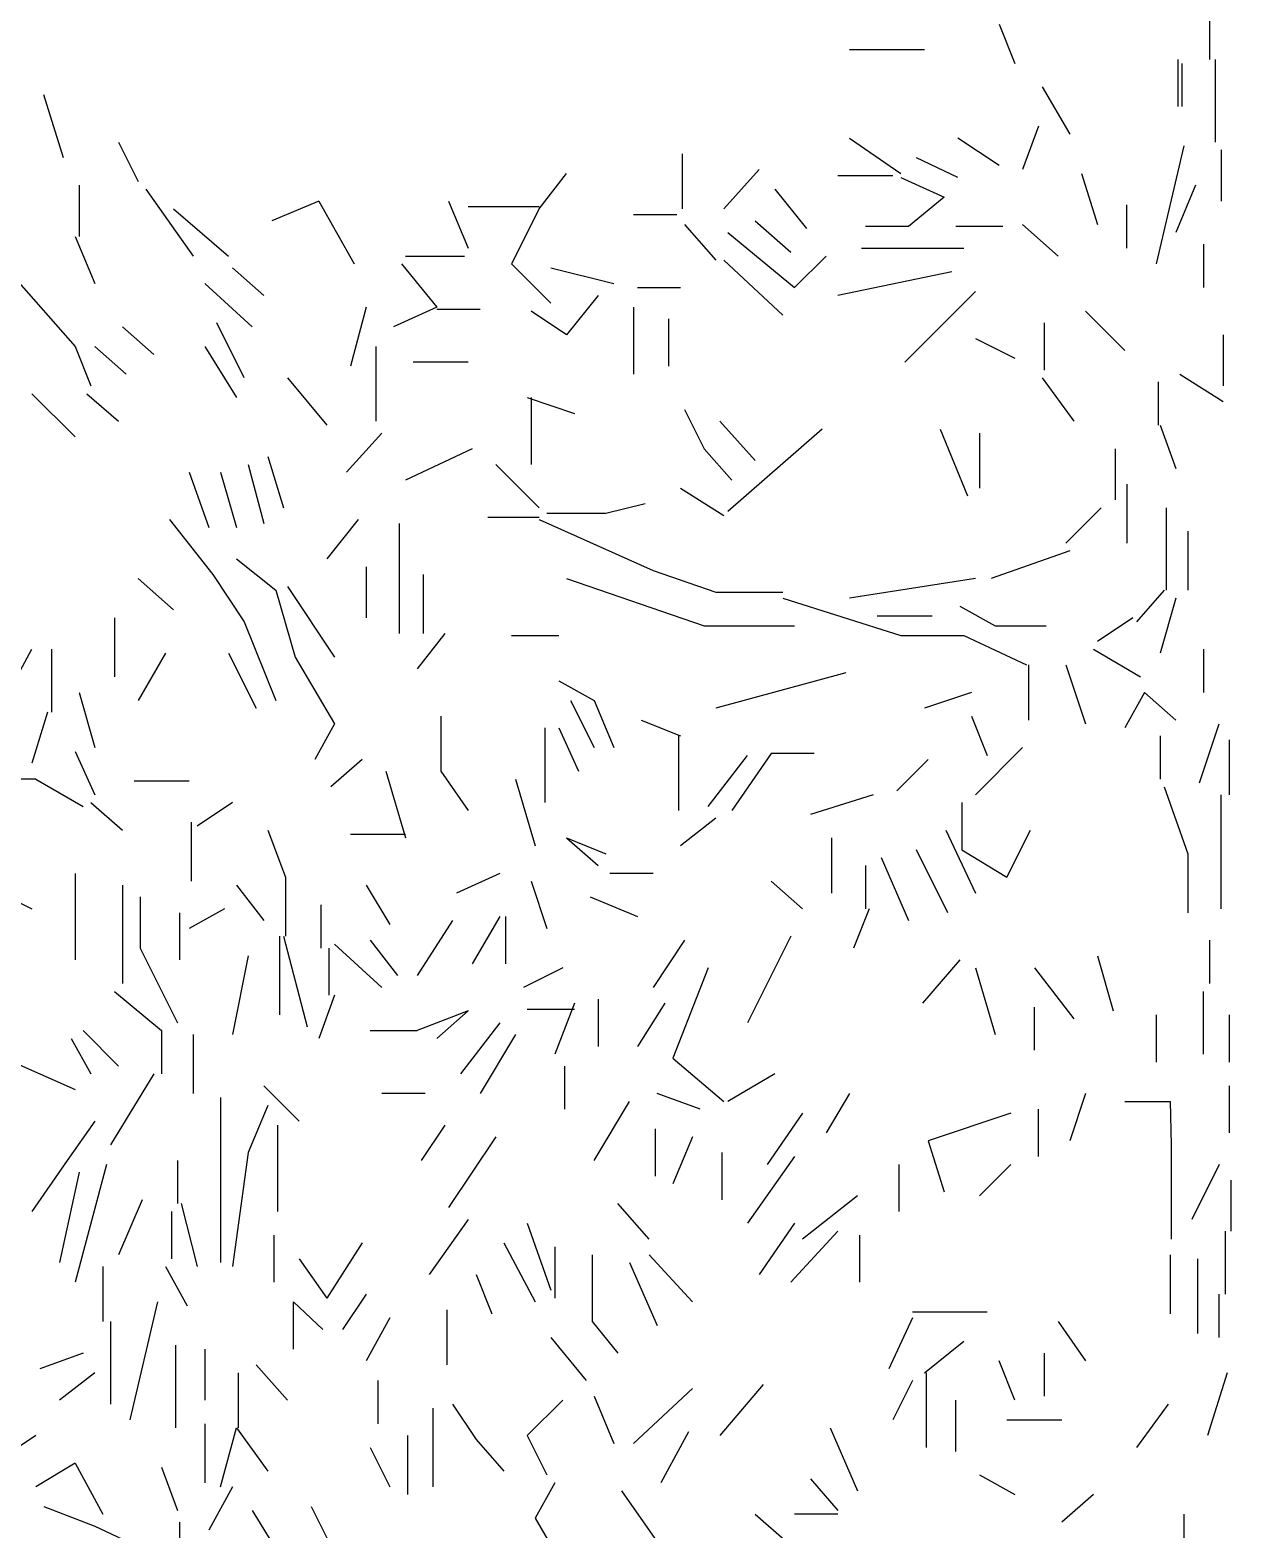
# Model space of a CAD drawing. Header units: millimetres. Extents: x 79741 to 173011, y 86123 to 135501.
# Drawn here: x 130674 to 132141, y 96140 to 97970 of the extents above; entities that cross this region are included whole.
import ezdxf

# ---------------------------------------------------------------- set-up
doc = ezdxf.new("R2010")
doc.units = ezdxf.units.MM

# ---------------------------------------------------------------- blocks, each defined once
blk = doc.blocks.new('A$C3941283F')
at = {"linetype": 'Continuous'}
for p, q in [((2650, 4180), (2650, 4076)), ((2436, 4112), (2452, 4072)), ((2284, 4086), (2360, 4086)), ((2284, 4086), (2360, 4086)), ((2284, 4086), (2360, 4086)), ((2618, 4076), (2618, 4028)), ((2618, 4076), (2618, 4028)), ((2618, 4076), (2618, 4028)), ((2618, 4076), (2618, 4028)), ((2618, 4076), (2618, 4028)), ((2622, 4072), (2622, 4028)), ((2622, 4072), (2622, 4028)), ((2622, 4072), (2622, 4028)), ((2622, 4072), (2622, 4028)), ((2622, 4072), (2622, 4028)), ((2622, 4072), (2622, 4028)), ((2622, 4072), (2622, 4028)), ((2622, 4072), (2622, 4028)), ((2656, 4076), (2656, 3992)), ((2656, 4076), (2656, 3992)), ((2656, 4076), (2656, 3992)), ((2656, 4076), (2656, 3992)), ((2656, 4076), (2656, 3992)), ((2656, 4076), (2656, 3992)), ((2480, 4048), (2508, 4000)), ((1484, 3976), (1464, 4040)), ((2284, 3996), (2336, 3960)), ((2284, 3996), (2336, 3960)), ((2284, 3996), (2336, 3960)), ((2284, 3996), (2336, 3960)), ((2436, 3968), (2394, 3996)), ((2476, 4008), (2460, 3964)), ((1540, 3992), (1560, 3952)), ((1540, 3992), (1560, 3952)), ((1540, 3992), (1560, 3952)), ((1540, 3992), (1560, 3952)), ((1540, 3992), (1560, 3952)), ((1540, 3992), (1560, 3952)), ((1540, 3992), (1560, 3952)), ((2624, 3988), (2596, 3868)), ((2624, 3988), (2596, 3868)), ((2624, 3988), (2596, 3868)), ((2624, 3988), (2596, 3868)), ((2624, 3988), (2596, 3868)), ((2624, 3988), (2596, 3868)), ((2662, 3984), (2662, 3932)), ((2662, 3984), (2662, 3932)), ((2662, 3984), (2662, 3932)), ((2114, 3924), (2114, 3980)), ((2394, 3956), (2352, 3976)), ((1968, 3924), (1996, 3960)), ((1968, 3924), (1996, 3960)), ((1968, 3924), (1996, 3960)), ((1968, 3924), (1996, 3960)), ((1968, 3924), (1996, 3960)), ((1968, 3924), (1996, 3960)), ((1968, 3924), (1996, 3960)), ((2192, 3964), (2156, 3924)), ((2272, 3958), (2328, 3958)), ((2272, 3958), (2328, 3958)), ((2272, 3958), (2328, 3958)), ((2336, 3956), (2380, 3936)), ((2336, 3956), (2380, 3936)), ((2336, 3956), (2380, 3936)), ((2336, 3956), (2380, 3936)), ((2336, 3956), (2380, 3936)), ((2336, 3956), (2380, 3936)), ((2336, 3956), (2380, 3936)), ((2520, 3960), (2536, 3908)), ((2520, 3960), (2536, 3908)), ((2520, 3960), (2536, 3908)), ((2520, 3960), (2536, 3908)), ((2520, 3960), (2536, 3908)), ((2520, 3960), (2536, 3908)), ((2520, 3960), (2536, 3908)), ((2520, 3960), (2536, 3908)), ((2520, 3960), (2536, 3908)), ((2520, 3960), (2536, 3908)), ((2520, 3960), (2536, 3908)), ((1500, 3948), (1500, 3896)), ((1500, 3948), (1500, 3896)), ((1568, 3944), (1616, 3876)), ((1568, 3944), (1616, 3876)), ((2208, 3944), (2240, 3904)), ((2208, 3944), (2240, 3904)), ((2208, 3944), (2240, 3904)), ((2208, 3944), (2240, 3904)), ((2208, 3944), (2240, 3904)), ((2208, 3944), (2240, 3904)), ((2380, 3936), (2344, 3906)), ((2380, 3936), (2344, 3906)), ((2380, 3936), (2344, 3906)), ((2380, 3936), (2344, 3906)), ((2380, 3936), (2344, 3906)), ((2380, 3936), (2344, 3906)), ((2380, 3936), (2344, 3906)), ((2636, 3948), (2616, 3900)), ((2636, 3948), (2616, 3900)), ((2636, 3948), (2616, 3900)), ((2636, 3948), (2616, 3900)), ((2636, 3948), (2616, 3900)), ((2636, 3948), (2616, 3900)), ((2636, 3948), (2616, 3900)), ((2636, 3948), (2616, 3900)), ((1596, 3924), (1652, 3876)), ((1596, 3924), (1652, 3876)), ((1744, 3932), (1696, 3912)), ((1744, 3932), (1696, 3912)), ((1744, 3932), (1696, 3912)), ((1744, 3932), (1696, 3912)), ((1744, 3932), (1696, 3912)), ((1744, 3932), (1696, 3912)), ((1744, 3932), (1696, 3912)), ((1744, 3932), (1780, 3868)), ((1744, 3932), (1780, 3868)), ((1744, 3932), (1780, 3868)), ((1744, 3932), (1780, 3868)), ((1744, 3932), (1780, 3868)), ((1744, 3932), (1780, 3868)), ((1876, 3932), (1896, 3884)), ((1968, 3926), (1896, 3926)), ((1968, 3924), (1940, 3868)), ((1968, 3924), (1940, 3868)), ((2566, 3884), (2566, 3928)), ((2566, 3884), (2566, 3928)), ((2108, 3918), (2064, 3918)), ((2116, 3908), (2148, 3872)), ((2116, 3908), (2148, 3872)), ((2116, 3908), (2148, 3872)), ((2116, 3908), (2148, 3872)), ((2116, 3908), (2148, 3872)), ((2116, 3908), (2148, 3872)), ((2116, 3908), (2148, 3872)), ((2116, 3908), (2148, 3872)), ((2188, 3912), (2224, 3880)), ((2188, 3912), (2224, 3880)), ((2344, 3906), (2300, 3906)), ((2344, 3906), (2300, 3906)), ((2344, 3906), (2300, 3906)), ((2344, 3906), (2300, 3906)), ((2344, 3906), (2300, 3906)), ((2344, 3906), (2300, 3906)), ((2344, 3906), (2300, 3906)), ((2440, 3906), (2392, 3906)), ((2460, 3908), (2496, 3876)), ((2460, 3908), (2496, 3876)), ((2460, 3908), (2496, 3876)), ((2460, 3908), (2496, 3876)), ((2460, 3908), (2496, 3876)), ((2460, 3908), (2496, 3876)), ((1496, 3896), (1516, 3848)), ((2160, 3900), (2228, 3844)), ((2160, 3900), (2228, 3844)), ((2160, 3900), (2228, 3844)), ((1832, 3876), (1892, 3876)), ((1832, 3876), (1892, 3876)), ((1832, 3876), (1892, 3876)), ((1832, 3876), (1892, 3876)), ((2260, 3876), (2228, 3844)), ((2260, 3876), (2228, 3844)), ((2260, 3876), (2228, 3844)), ((2260, 3876), (2228, 3844)), ((2260, 3876), (2228, 3844)), ((2260, 3876), (2228, 3844)), ((2260, 3876), (2228, 3844)), ((2260, 3876), (2228, 3844)), ((2296, 3884), (2400, 3884)), ((2296, 3884), (2400, 3884)), ((2296, 3884), (2400, 3884)), ((2296, 3884), (2400, 3884)), ((2296, 3884), (2400, 3884)), ((2296, 3884), (2400, 3884)), ((2296, 3884), (2400, 3884)), ((2296, 3884), (2400, 3884)), ((2644, 3888), (2644, 3844)), ((1656, 3864), (1688, 3836)), ((1656, 3864), (1688, 3836)), ((1656, 3864), (1688, 3836)), ((1656, 3864), (1688, 3836)), ((1656, 3864), (1688, 3836)), ((1656, 3864), (1688, 3836)), ((1656, 3864), (1688, 3836)), ((1656, 3864), (1688, 3836)), ((1656, 3864), (1688, 3836)), ((1828, 3868), (1864, 3824)), ((1828, 3868), (1864, 3824)), ((1828, 3868), (1864, 3824)), ((1828, 3868), (1864, 3824)), ((1828, 3868), (1864, 3824)), ((1828, 3868), (1864, 3824)), ((1828, 3868), (1864, 3824)), ((1828, 3868), (1864, 3824)), ((1828, 3868), (1864, 3824)), ((1828, 3868), (1864, 3824)), ((1828, 3868), (1864, 3824)), ((1828, 3868), (1864, 3824)), ((1940, 3868), (1980, 3828)), ((1940, 3868), (1980, 3828)), ((1980, 3864), (2044, 3848)), ((1980, 3864), (2044, 3848)), ((1980, 3864), (2044, 3848)), ((1980, 3864), (2044, 3848)), ((1980, 3864), (2044, 3848)), ((1980, 3864), (2044, 3848)), ((1980, 3864), (2044, 3848)), ((1980, 3864), (2044, 3848)), ((1980, 3864), (2044, 3848)), ((2156, 3872), (2216, 3816)), ((2156, 3872), (2216, 3816)), ((2156, 3872), (2216, 3816)), ((2156, 3872), (2216, 3816)), ((2388, 3860), (2272, 3836)), ((1436, 3852), (1496, 3784)), ((1436, 3852), (1496, 3784)), ((1676, 3804), (1628, 3848)), ((1676, 3804), (1628, 3848)), ((1676, 3804), (1628, 3848)), ((1676, 3804), (1628, 3848)), ((1676, 3804), (1628, 3848)), ((1676, 3804), (1628, 3848)), ((1676, 3804), (1628, 3848)), ((1676, 3804), (1628, 3848)), ((1676, 3804), (1628, 3848)), ((2068, 3844), (2112, 3844)), ((2068, 3844), (2112, 3844)), ((2068, 3844), (2112, 3844)), ((2068, 3844), (2112, 3844)), ((2068, 3844), (2112, 3844)), ((2028, 3836), (1996, 3796)), ((2412, 3840), (2340, 3768)), ((1792, 3824), (1776, 3764)), ((1792, 3824), (1776, 3764)), ((1792, 3824), (1776, 3764)), ((1792, 3824), (1776, 3764)), ((1792, 3824), (1776, 3764)), ((1792, 3824), (1776, 3764)), ((1864, 3824), (1820, 3804)), ((1864, 3822), (1908, 3822)), ((1864, 3822), (1908, 3822)), ((1864, 3822), (1908, 3822)), ((1864, 3822), (1908, 3822)), ((1864, 3822), (1908, 3822)), ((1996, 3796), (1960, 3820)), ((2064, 3824), (2064, 3756)), ((2524, 3820), (2564, 3780)), ((2524, 3820), (2564, 3780)), ((2524, 3820), (2564, 3780)), ((1544, 3804), (1576, 3776)), ((1544, 3804), (1576, 3776)), ((1544, 3804), (1576, 3776)), ((1544, 3804), (1576, 3776)), ((1668, 3752), (1640, 3808)), ((1668, 3752), (1640, 3808)), ((1668, 3752), (1640, 3808)), ((1668, 3752), (1640, 3808)), ((2100, 3764), (2100, 3812)), ((2100, 3764), (2100, 3812)), ((2100, 3764), (2100, 3812)), ((2100, 3764), (2100, 3812)), ((2100, 3764), (2100, 3812)), ((2482, 3808), (2482, 3760)), ((2482, 3808), (2482, 3760)), ((2482, 3808), (2482, 3760)), ((1496, 3784), (1512, 3744)), ((1496, 3784), (1512, 3744)), ((1516, 3784), (1548, 3756)), ((1516, 3784), (1548, 3756)), ((1516, 3784), (1548, 3756)), ((1628, 3784), (1660, 3732)), ((1628, 3784), (1660, 3732)), ((1628, 3784), (1660, 3732)), ((1628, 3784), (1660, 3732)), ((1802, 3784), (1802, 3708)), ((1802, 3784), (1802, 3708)), ((1802, 3784), (1802, 3708)), ((1802, 3784), (1802, 3708)), ((1802, 3784), (1802, 3708)), ((1802, 3784), (1802, 3708)), ((1802, 3784), (1802, 3708)), ((1802, 3784), (1802, 3708)), ((2412, 3792), (2452, 3772)), ((2412, 3792), (2452, 3772)), ((2412, 3792), (2452, 3772)), ((2412, 3792), (2452, 3772)), ((2412, 3792), (2452, 3772)), ((2412, 3792), (2452, 3772)), ((2412, 3792), (2452, 3772)), ((2412, 3792), (2452, 3772)), ((2412, 3792), (2452, 3772)), ((2664, 3796), (2664, 3744)), ((1896, 3768), (1840, 3768)), ((1896, 3768), (1840, 3768)), ((1896, 3768), (1840, 3768)), ((1896, 3768), (1840, 3768)), ((1712, 3752), (1752, 3704)), ((1712, 3752), (1752, 3704)), ((1712, 3752), (1752, 3704)), ((1712, 3752), (1752, 3704)), ((1712, 3752), (1752, 3704)), ((2480, 3752), (2512, 3708)), ((2620, 3756), (2664, 3728)), ((2620, 3756), (2664, 3728)), ((2598, 3748), (2598, 3704)), ((1452, 3736), (1496, 3692)), ((1452, 3736), (1496, 3692)), ((1452, 3736), (1496, 3692)), ((1452, 3736), (1496, 3692)), ((1452, 3736), (1496, 3692)), ((1508, 3736), (1540, 3708)), ((1956, 3732), (2004, 3716)), ((1956, 3732), (2004, 3716)), ((1960, 3732), (1960, 3664)), ((2116, 3720), (2136, 3680)), ((2116, 3720), (2136, 3680)), ((2152, 3708), (2188, 3668)), ((1808, 3696), (1772, 3656)), ((2256, 3700), (2160, 3616)), ((2376, 3700), (2404, 3632)), ((2376, 3700), (2404, 3632)), ((2376, 3700), (2404, 3632)), ((2376, 3700), (2404, 3632)), ((2376, 3700), (2404, 3632)), ((2376, 3700), (2404, 3632)), ((2376, 3700), (2404, 3632)), ((2376, 3700), (2404, 3632)), ((2416, 3696), (2416, 3640)), ((2416, 3696), (2416, 3640)), ((2416, 3696), (2416, 3640)), ((2416, 3696), (2416, 3640)), ((2416, 3696), (2416, 3640)), ((2600, 3704), (2616, 3660)), ((2600, 3704), (2616, 3660)), ((1900, 3680), (1832, 3648)), ((1900, 3680), (1832, 3648)), ((1900, 3680), (1832, 3648)), ((1900, 3680), (1832, 3648)), ((1900, 3680), (1832, 3648)), ((2136, 3680), (2164, 3648)), ((2136, 3680), (2164, 3648)), ((2554, 3680), (2554, 3628)), ((2554, 3680), (2554, 3628)), ((2554, 3680), (2554, 3628)), ((2554, 3680), (2554, 3628)), ((2554, 3680), (2554, 3628)), ((2554, 3680), (2554, 3628)), ((2554, 3680), (2554, 3628)), ((2554, 3680), (2554, 3628)), ((2554, 3680), (2554, 3628)), ((2554, 3680), (2554, 3628)), ((2554, 3680), (2554, 3628)), ((2554, 3680), (2554, 3628)), ((1672, 3664), (1688, 3604)), ((1672, 3664), (1688, 3604)), ((1672, 3664), (1688, 3604)), ((1692, 3672), (1708, 3620)), ((1692, 3672), (1708, 3620)), ((1924, 3664), (1968, 3620)), ((1924, 3664), (1968, 3620)), ((1612, 3656), (1632, 3600)), ((1612, 3656), (1632, 3600)), ((1644, 3656), (1660, 3600)), ((1644, 3656), (1660, 3600)), ((1644, 3656), (1660, 3600)), ((1644, 3656), (1660, 3600)), ((1644, 3656), (1660, 3600)), ((1644, 3656), (1660, 3600)), ((1644, 3656), (1660, 3600)), ((1644, 3656), (1660, 3600)), ((1644, 3656), (1660, 3600)), ((1644, 3656), (1660, 3600)), ((1644, 3656), (1660, 3600)), ((1644, 3656), (1660, 3600)), ((1644, 3656), (1660, 3600)), ((1644, 3656), (1660, 3600)), ((1644, 3656), (1660, 3600)), ((2112, 3640), (2156, 3612)), ((2112, 3640), (2156, 3612)), ((2112, 3640), (2156, 3612)), ((2112, 3640), (2156, 3612)), ((2112, 3640), (2156, 3612)), ((2112, 3640), (2156, 3612)), ((2566, 3644), (2566, 3584)), ((2566, 3644), (2566, 3584)), ((2566, 3644), (2566, 3584)), ((2566, 3644), (2566, 3584)), ((2566, 3644), (2566, 3584)), ((2566, 3644), (2566, 3584)), ((2566, 3644), (2566, 3584)), ((2076, 3624), (2036, 3614)), ((2540, 3620), (2504, 3584)), ((2606, 3620), (2606, 3536)), ((1592, 3608), (1636, 3552)), ((1592, 3608), (1636, 3552)), ((1592, 3608), (1636, 3552)), ((1592, 3608), (1636, 3552)), ((1784, 3608), (1752, 3568)), ((1784, 3608), (1752, 3568)), ((1784, 3608), (1752, 3568)), ((1826, 3492), (1826, 3604)), ((1826, 3492), (1826, 3604)), ((1826, 3492), (1826, 3604)), ((1968, 3610), (1916, 3610)), ((1968, 3610), (1916, 3610)), ((1968, 3608), (2084, 3556)), ((1968, 3608), (2084, 3556)), ((2036, 3614), (1976, 3614)), ((2628, 3596), (2628, 3536)), ((2628, 3596), (2628, 3536)), ((2628, 3596), (2628, 3536)), ((2628, 3596), (2628, 3536)), ((2628, 3596), (2628, 3536)), ((2508, 3576), (2428, 3548)), ((1660, 3568), (1700, 3536)), ((1660, 3568), (1700, 3536)), ((1660, 3568), (1700, 3536)), ((1660, 3568), (1700, 3536)), ((1660, 3568), (1700, 3536)), ((1660, 3568), (1700, 3536)), ((1660, 3568), (1700, 3536)), ((1792, 3560), (1792, 3508)), ((2084, 3556), (2148, 3534)), ((2084, 3556), (2148, 3534)), ((1596, 3516), (1560, 3548)), ((1596, 3516), (1560, 3548)), ((1596, 3516), (1560, 3548)), ((1636, 3552), (1668, 3504)), ((1712, 3540), (1760, 3468)), ((1712, 3540), (1760, 3468)), ((1712, 3540), (1760, 3468)), ((1850, 3552), (1850, 3492)), ((1996, 3548), (2136, 3500)), ((1996, 3548), (2136, 3500)), ((1996, 3548), (2136, 3500)), ((1996, 3548), (2136, 3500)), ((1996, 3548), (2136, 3500)), ((2412, 3548), (2284, 3528)), ((2412, 3548), (2284, 3528)), ((2412, 3548), (2284, 3528)), ((1700, 3536), (1720, 3468)), ((1700, 3536), (1720, 3468)), ((2148, 3534), (2216, 3534)), ((2148, 3534), (2216, 3534)), ((2216, 3528), (2336, 3490)), ((2216, 3528), (2336, 3490)), ((2216, 3528), (2336, 3490)), ((2604, 3536), (2576, 3504)), ((2604, 3536), (2576, 3504)), ((2604, 3536), (2576, 3504)), ((2616, 3528), (2600, 3472)), ((2616, 3528), (2600, 3472)), ((2616, 3528), (2600, 3472)), ((2616, 3528), (2600, 3472)), ((1536, 3508), (1536, 3448)), ((2312, 3510), (2368, 3510)), ((2312, 3510), (2368, 3510)), ((2312, 3510), (2368, 3510)), ((2312, 3510), (2368, 3510)), ((2312, 3510), (2368, 3510)), ((2312, 3510), (2368, 3510)), ((2312, 3510), (2368, 3510)), ((2312, 3510), (2368, 3510)), ((2312, 3510), (2368, 3510)), ((2312, 3510), (2368, 3510)), ((2312, 3510), (2368, 3510)), ((2312, 3510), (2368, 3510)), ((2312, 3510), (2368, 3510)), ((2396, 3520), (2432, 3500)), ((2572, 3508), (2536, 3484)), ((2572, 3508), (2536, 3484)), ((2572, 3508), (2536, 3484)), ((1668, 3504), (1700, 3424)), ((1668, 3504), (1700, 3424)), ((2136, 3500), (2228, 3500)), ((2136, 3500), (2228, 3500)), ((2136, 3500), (2228, 3500)), ((2136, 3500), (2228, 3500)), ((2136, 3500), (2228, 3500)), ((2432, 3500), (2484, 3500)), ((1872, 3492), (1844, 3456)), ((1940, 3490), (1988, 3490)), ((2336, 3490), (2400, 3490)), ((2336, 3490), (2400, 3490)), ((2336, 3490), (2400, 3490)), ((2400, 3490), (2464, 3460)), ((2400, 3490), (2464, 3460)), ((2400, 3490), (2464, 3460)), ((1428, 3432), (1452, 3476)), ((1472, 3476), (1472, 3412)), ((1588, 3472), (1560, 3424)), ((1588, 3472), (1560, 3424)), ((1588, 3472), (1560, 3424)), ((1652, 3472), (1680, 3416)), ((1720, 3468), (1760, 3400)), ((1720, 3468), (1760, 3400)), ((2532, 3476), (2580, 3448)), ((2532, 3476), (2580, 3448)), ((2644, 3476), (2644, 3432)), ((2280, 3452), (2148, 3416)), ((2280, 3452), (2148, 3416)), ((2280, 3452), (2148, 3416)), ((2466, 3460), (2466, 3404)), ((2466, 3460), (2466, 3404)), ((2466, 3460), (2466, 3404)), ((2504, 3460), (2524, 3400)), ((2504, 3460), (2524, 3400)), ((1500, 3432), (1516, 3376)), ((1988, 3444), (2024, 3424)), ((1988, 3444), (2024, 3424)), ((1988, 3444), (2024, 3424)), ((1988, 3444), (2024, 3424)), ((2408, 3432), (2360, 3416)), ((2408, 3432), (2360, 3416)), ((2408, 3432), (2360, 3416)), ((2584, 3432), (2564, 3396)), ((2584, 3432), (2564, 3396)), ((2584, 3432), (2564, 3396)), ((2584, 3432), (2616, 3404)), ((2584, 3432), (2616, 3404)), ((2584, 3432), (2616, 3404)), ((2000, 3424), (2024, 3376)), ((2000, 3424), (2024, 3376)), ((2024, 3424), (2044, 3376)), ((2024, 3424), (2044, 3376)), ((2024, 3424), (2044, 3376)), ((2024, 3424), (2044, 3376)), ((1468, 3412), (1452, 3360)), ((1468, 3412), (1452, 3360)), ((1468, 3412), (1452, 3360)), ((1468, 3412), (1452, 3360)), ((1868, 3408), (1868, 3352)), ((1868, 3408), (1868, 3352)), ((1868, 3408), (1868, 3352)), ((1868, 3408), (1868, 3352)), ((2072, 3404), (2112, 3388)), ((2072, 3404), (2112, 3388)), ((2072, 3404), (2112, 3388)), ((2408, 3408), (2424, 3368)), ((2408, 3408), (2424, 3368)), ((2408, 3408), (2424, 3368)), ((2408, 3408), (2424, 3368)), ((2408, 3408), (2424, 3368)), ((2408, 3408), (2424, 3368)), ((2408, 3408), (2424, 3368)), ((1760, 3400), (1740, 3364)), ((1760, 3400), (1740, 3364)), ((1974, 3396), (1974, 3320)), ((1974, 3396), (1974, 3320)), ((1974, 3396), (1974, 3320)), ((1974, 3396), (1974, 3320)), ((1988, 3396), (2008, 3352)), ((1988, 3396), (2008, 3352)), ((1988, 3396), (2008, 3352)), ((1988, 3396), (2008, 3352)), ((1988, 3396), (2008, 3352)), ((1988, 3396), (2008, 3352)), ((1988, 3396), (2008, 3352)), ((2110, 3388), (2110, 3312)), ((2110, 3388), (2110, 3312)), ((2600, 3388), (2600, 3344)), ((2600, 3388), (2600, 3344)), ((2600, 3388), (2600, 3344)), ((2600, 3388), (2600, 3344)), ((2600, 3388), (2600, 3344)), ((2640, 3340), (2660, 3400)), ((1496, 3372), (1516, 3328)), ((1496, 3372), (1516, 3328)), ((1496, 3372), (1516, 3328)), ((2460, 3376), (2412, 3328)), ((2460, 3376), (2412, 3328)), ((2460, 3376), (2412, 3328)), ((2460, 3376), (2412, 3328)), ((2670, 3384), (2670, 3328)), ((1788, 3364), (1756, 3336)), ((1788, 3364), (1756, 3336)), ((1788, 3364), (1756, 3336)), ((1788, 3364), (1756, 3336)), ((1788, 3364), (1756, 3336)), ((1788, 3364), (1756, 3336)), ((1788, 3364), (1756, 3336)), ((1788, 3364), (1756, 3336)), ((1788, 3364), (1756, 3336)), ((1788, 3364), (1756, 3336)), ((2140, 3316), (2180, 3368)), ((2140, 3316), (2180, 3368)), ((2140, 3316), (2180, 3368)), ((2204, 3370), (2164, 3312)), ((2204, 3370), (2164, 3312)), ((2204, 3370), (2164, 3312)), ((2248, 3370), (2204, 3370)), ((2248, 3370), (2204, 3370)), ((2248, 3370), (2204, 3370)), ((2332, 3332), (2364, 3364)), ((2332, 3332), (2364, 3364)), ((2332, 3332), (2364, 3364)), ((1456, 3344), (1408, 3344)), ((1456, 3344), (1504, 3316)), ((1556, 3342), (1612, 3342)), ((1812, 3352), (1832, 3284)), ((1812, 3352), (1832, 3284)), ((1868, 3352), (1896, 3312)), ((1868, 3352), (1896, 3312)), ((1868, 3352), (1896, 3312)), ((1868, 3352), (1896, 3312)), ((1944, 3344), (1964, 3276)), ((1944, 3344), (1964, 3276)), ((1944, 3344), (1964, 3276)), ((1944, 3344), (1964, 3276)), ((1944, 3344), (1964, 3276)), ((1944, 3344), (1964, 3276)), ((1944, 3344), (1964, 3276)), ((1944, 3344), (1964, 3276)), ((1944, 3344), (1964, 3276)), ((1944, 3344), (1964, 3276)), ((1944, 3344), (1964, 3276)), ((1944, 3344), (1964, 3276)), ((1944, 3344), (1964, 3276)), ((2308, 3328), (2244, 3308)), ((2308, 3328), (2244, 3308)), ((2604, 3336), (2628, 3268)), ((2662, 3212), (2662, 3328)), ((2662, 3212), (2662, 3328)), ((2662, 3212), (2662, 3328)), ((2662, 3212), (2662, 3328)), ((2662, 3212), (2662, 3328)), ((1512, 3320), (1544, 3292)), ((1512, 3320), (1544, 3292)), ((1512, 3320), (1544, 3292)), ((1512, 3320), (1544, 3292)), ((1512, 3320), (1544, 3292)), ((1656, 3320), (1620, 3296)), ((1656, 3320), (1620, 3296)), ((1656, 3320), (1620, 3296)), ((1656, 3320), (1620, 3296)), ((1656, 3320), (1620, 3296)), ((1656, 3320), (1620, 3296)), ((2398, 3320), (2398, 3272)), ((2398, 3320), (2398, 3272)), ((2398, 3320), (2398, 3272)), ((2398, 3320), (2398, 3272)), ((1614, 3300), (1614, 3240)), ((1614, 3300), (1614, 3240)), ((1614, 3300), (1614, 3240)), ((2148, 3304), (2112, 3276)), ((2148, 3304), (2112, 3276)), ((2148, 3304), (2112, 3276)), ((2148, 3304), (2112, 3276)), ((1692, 3292), (1710, 3244)), ((1692, 3292), (1710, 3244)), ((1776, 3288), (1832, 3288)), ((1776, 3288), (1832, 3288)), ((1776, 3288), (1832, 3288)), ((1996, 3284), (2028, 3256)), ((1996, 3284), (2028, 3256)), ((1996, 3284), (2036, 3268)), ((1996, 3284), (2028, 3256)), ((1996, 3284), (2036, 3268)), ((1996, 3284), (2036, 3268)), ((1996, 3284), (2028, 3256)), ((1996, 3284), (2036, 3268)), ((2266, 3228), (2266, 3284)), ((2382, 3292), (2412, 3228)), ((2382, 3292), (2412, 3228)), ((2382, 3292), (2412, 3228)), ((2444, 3244), (2468, 3292)), ((2444, 3244), (2468, 3292)), ((2444, 3244), (2468, 3292)), ((2444, 3244), (2468, 3292)), ((2316, 3264), (2344, 3200)), ((2316, 3264), (2344, 3200)), ((2316, 3264), (2344, 3200)), ((2316, 3264), (2344, 3200)), ((2316, 3264), (2344, 3200)), ((2316, 3264), (2344, 3200)), ((2316, 3264), (2344, 3200)), ((2316, 3264), (2344, 3200)), ((2316, 3264), (2344, 3200)), ((2384, 3208), (2352, 3272)), ((2384, 3208), (2352, 3272)), ((2384, 3208), (2352, 3272)), ((2398, 3272), (2444, 3244)), ((2398, 3272), (2444, 3244)), ((2398, 3272), (2444, 3244)), ((2398, 3272), (2444, 3244)), ((2628, 3268), (2628, 3208)), ((2300, 3256), (2300, 3212)), ((2300, 3256), (2300, 3212)), ((2300, 3256), (2300, 3212)), ((1496, 3248), (1496, 3160)), ((1496, 3248), (1496, 3160)), ((1496, 3248), (1496, 3160)), ((1496, 3248), (1496, 3160)), ((1496, 3248), (1496, 3160)), ((1496, 3248), (1496, 3160)), ((1496, 3248), (1496, 3160)), ((1544, 3236), (1544, 3136)), ((1544, 3236), (1544, 3136)), ((1660, 3236), (1688, 3200)), ((1660, 3236), (1688, 3200)), ((1660, 3236), (1688, 3200)), ((1660, 3236), (1688, 3200)), ((1710, 3244), (1710, 3184)), ((1710, 3244), (1710, 3184)), ((1792, 3236), (1816, 3196)), ((1792, 3236), (1816, 3196)), ((1792, 3236), (1816, 3196)), ((1792, 3236), (1816, 3196)), ((1792, 3236), (1816, 3196)), ((1928, 3248), (1884, 3228)), ((1928, 3248), (1884, 3228)), ((1928, 3248), (1884, 3228)), ((1960, 3240), (1976, 3192)), ((2084, 3248), (2040, 3248)), ((2204, 3240), (2236, 3212)), ((2204, 3240), (2236, 3212)), ((2204, 3240), (2236, 3212)), ((1412, 3232), (1452, 3212)), ((1562, 3224), (1562, 3172)), ((2020, 3224), (2068, 3204)), ((2020, 3224), (2068, 3204)), ((2020, 3224), (2068, 3204)), ((2020, 3224), (2068, 3204)), ((2020, 3224), (2068, 3204)), ((2020, 3224), (2068, 3204)), ((1602, 3208), (1602, 3160)), ((1602, 3208), (1602, 3160)), ((1602, 3208), (1602, 3160)), ((1648, 3212), (1612, 3192)), ((1648, 3212), (1612, 3192)), ((1648, 3212), (1612, 3192)), ((1648, 3212), (1612, 3192)), ((1648, 3212), (1612, 3192)), ((1746, 3216), (1746, 3172)), ((1928, 3204), (1900, 3156)), ((1934, 3204), (1934, 3156)), ((1934, 3204), (1934, 3156)), ((1934, 3204), (1934, 3156)), ((2304, 3212), (2288, 3172)), ((2304, 3212), (2288, 3172)), ((2304, 3212), (2288, 3172)), ((2304, 3212), (2288, 3172)), ((2304, 3212), (2288, 3172)), ((2304, 3212), (2288, 3172)), ((2304, 3212), (2288, 3172)), ((2304, 3212), (2288, 3172)), ((1880, 3200), (1844, 3144)), ((1880, 3200), (1844, 3144)), ((1880, 3200), (1844, 3144)), ((1562, 3172), (1600, 3096)), ((1704, 3184), (1704, 3104)), ((1704, 3184), (1704, 3104)), ((1708, 3184), (1732, 3092)), ((1708, 3184), (1732, 3092)), ((1708, 3184), (1732, 3092)), ((1708, 3184), (1732, 3092)), ((1708, 3184), (1732, 3092)), ((1708, 3184), (1732, 3092)), ((1708, 3184), (1732, 3092)), ((1708, 3184), (1732, 3092)), ((1708, 3184), (1732, 3092)), ((1708, 3184), (1732, 3092)), ((1708, 3184), (1732, 3092)), ((1754, 3172), (1754, 3124)), ((1754, 3172), (1754, 3124)), ((1754, 3172), (1754, 3124)), ((1754, 3172), (1754, 3124)), ((1754, 3172), (1754, 3124)), ((1754, 3172), (1754, 3124)), ((1754, 3172), (1754, 3124)), ((1754, 3172), (1754, 3124)), ((1754, 3172), (1754, 3124)), ((1754, 3172), (1754, 3124)), ((1754, 3172), (1754, 3124)), ((1754, 3172), (1754, 3124)), ((1760, 3176), (1808, 3132)), ((1796, 3180), (1824, 3144)), ((1796, 3180), (1824, 3144)), ((2116, 3180), (2084, 3132)), ((2116, 3180), (2084, 3132)), ((2116, 3180), (2084, 3132)), ((2116, 3180), (2084, 3132)), ((2116, 3180), (2084, 3132)), ((2224, 3184), (2180, 3096)), ((2224, 3184), (2180, 3096)), ((2224, 3184), (2180, 3096)), ((2224, 3184), (2180, 3096)), ((2650, 3180), (2650, 3136)), ((1672, 3164), (1656, 3084)), ((1672, 3164), (1656, 3084)), ((1672, 3164), (1656, 3084)), ((2396, 3160), (2358, 3116)), ((2536, 3164), (2552, 3108)), ((1992, 3152), (1952, 3132)), ((1992, 3152), (1952, 3132)), ((1992, 3152), (1952, 3132)), ((1992, 3152), (1952, 3132)), ((1992, 3152), (1952, 3132)), ((2140, 3152), (2104, 3060)), ((2412, 3152), (2432, 3084)), ((2412, 3152), (2432, 3084)), ((2412, 3152), (2432, 3084)), ((2472, 3152), (2512, 3100)), ((2472, 3152), (2512, 3100)), ((2472, 3152), (2512, 3100)), ((2472, 3152), (2512, 3100)), ((2472, 3152), (2512, 3100)), ((2472, 3152), (2512, 3100)), ((1536, 3128), (1584, 3088)), ((1536, 3128), (1584, 3088)), ((2644, 3064), (2644, 3128)), ((1760, 3124), (1744, 3080)), ((1760, 3124), (1744, 3080)), ((2004, 3116), (1984, 3064)), ((2028, 3120), (2028, 3072)), ((2096, 3116), (2068, 3072)), ((2472, 3068), (2472, 3112)), ((1896, 3108), (1844, 3088)), ((1896, 3108), (1864, 3080)), ((1896, 3108), (1864, 3080)), ((1896, 3108), (1864, 3080)), ((1928, 3096), (1888, 3044)), ((1928, 3096), (1888, 3044)), ((1928, 3096), (1888, 3044)), ((1928, 3096), (1888, 3044)), ((1956, 3110), (2004, 3110)), ((1956, 3110), (2004, 3110)), ((1956, 3110), (2004, 3110)), ((1956, 3110), (2004, 3110)), ((1956, 3110), (2004, 3110)), ((2596, 3104), (2596, 3056)), ((2596, 3104), (2596, 3056)), ((2670, 3104), (2670, 3056)), ((1504, 3088), (1540, 3052)), ((1504, 3088), (1540, 3052)), ((1504, 3088), (1540, 3052)), ((1504, 3088), (1540, 3052)), ((1504, 3088), (1540, 3052)), ((1504, 3088), (1540, 3052)), ((1504, 3088), (1540, 3052)), ((1584, 3088), (1584, 3044)), ((1616, 3084), (1616, 3024)), ((1616, 3084), (1616, 3024)), ((1616, 3084), (1616, 3024)), ((1616, 3084), (1616, 3024)), ((1616, 3084), (1616, 3024)), ((1616, 3084), (1616, 3024)), ((1616, 3084), (1616, 3024)), ((1616, 3084), (1616, 3024)), ((1616, 3084), (1616, 3024)), ((1796, 3088), (1844, 3088)), ((1796, 3088), (1844, 3088)), ((1796, 3088), (1844, 3088)), ((1796, 3088), (1844, 3088)), ((1796, 3088), (1844, 3088)), ((1796, 3088), (1844, 3088)), ((1796, 3088), (1844, 3088)), ((1944, 3084), (1908, 3024)), ((1944, 3084), (1908, 3024)), ((1944, 3084), (1908, 3024)), ((1944, 3084), (1908, 3024)), ((1944, 3084), (1908, 3024)), ((1944, 3084), (1908, 3024)), ((1492, 3080), (1512, 3044)), ((1424, 3060), (1496, 3028)), ((1424, 3060), (1496, 3028)), ((1424, 3060), (1496, 3028)), ((1994, 3052), (1994, 3008)), ((1994, 3052), (1994, 3008)), ((2104, 3060), (2156, 3016)), ((1576, 3044), (1532, 2972)), ((1576, 3044), (1532, 2972)), ((2208, 3044), (2160, 3016)), ((2208, 3044), (2160, 3016)), ((2208, 3044), (2160, 3016)), ((2208, 3044), (2160, 3016)), ((1644, 3020), (1644, 2852)), ((1644, 3020), (1644, 2852)), ((1688, 3032), (1724, 2996)), ((1688, 3032), (1724, 2996)), ((1688, 3032), (1724, 2996)), ((1852, 3024), (1808, 3024)), ((2132, 3008), (2088, 3024)), ((2284, 3024), (2260, 2984)), ((2284, 3024), (2260, 2984)), ((2524, 3024), (2508, 2976)), ((2524, 3024), (2508, 2976)), ((2524, 3024), (2508, 2976)), ((2524, 3024), (2508, 2976)), ((2524, 3024), (2508, 2976)), ((2524, 3024), (2508, 2976)), ((2524, 3024), (2508, 2976)), ((2524, 3024), (2508, 2976)), ((2524, 3024), (2508, 2976)), ((2670, 3032), (2670, 2984)), ((1692, 3012), (1672, 2964)), ((2024, 2956), (2060, 3016)), ((2024, 2956), (2060, 3016)), ((2476, 2960), (2476, 3008)), ((2476, 2960), (2476, 3008)), ((2476, 2960), (2476, 3008)), ((2476, 2960), (2476, 3008)), ((2476, 2960), (2476, 3008)), ((2476, 2960), (2476, 3008)), ((2476, 2960), (2476, 3008)), ((2476, 2960), (2476, 3008)), ((2476, 2960), (2476, 3008)), ((2564, 3016), (2610, 3016)), ((2564, 3016), (2610, 3016)), ((2564, 3016), (2610, 3016)), ((2564, 3016), (2610, 3016)), ((2564, 3016), (2610, 3016)), ((2610, 3016), (2611, 2972)), ((2610, 3016), (2611, 2972)), ((2610, 3016), (2611, 2972)), ((2610, 3016), (2611, 2972)), ((2610, 3016), (2611, 2972)), ((1516, 2996), (1488, 2956)), ((1516, 2996), (1488, 2956)), ((1516, 2996), (1488, 2956)), ((1702, 2992), (1702, 2904)), ((1702, 2992), (1702, 2904)), ((1702, 2992), (1702, 2904)), ((1872, 2992), (1848, 2956)), ((1872, 2992), (1848, 2956)), ((2236, 3004), (2200, 2952)), ((2236, 3004), (2200, 2952)), ((2448, 3004), (2364, 2976)), ((2448, 3004), (2364, 2976)), ((1924, 2980), (1876, 2908)), ((2086, 2988), (2086, 2940)), ((2124, 2980), (2104, 2932)), ((2364, 2976), (2380, 2924)), ((2364, 2976), (2380, 2924)), ((2364, 2976), (2380, 2924)), ((1672, 2964), (1656, 2848)), ((2154, 2964), (2154, 2916)), ((2228, 2960), (2180, 2892)), ((2228, 2960), (2180, 2892)), ((2228, 2960), (2180, 2892)), ((2228, 2960), (2180, 2892)), ((2228, 2960), (2180, 2892)), ((2611, 2972), (2611, 2876)), ((2611, 2972), (2611, 2876)), ((2611, 2972), (2611, 2876)), ((2611, 2972), (2611, 2876)), ((2611, 2972), (2611, 2876)), ((1488, 2956), (1452, 2904)), ((1488, 2956), (1452, 2904)), ((1488, 2956), (1452, 2904)), ((1500, 2944), (1480, 2852)), ((1528, 2952), (1496, 2832)), ((1600, 2956), (1600, 2912)), ((1600, 2956), (1600, 2912)), ((1600, 2956), (1600, 2912)), ((1600, 2956), (1600, 2912)), ((1600, 2956), (1600, 2912)), ((1600, 2956), (1600, 2912)), ((2334, 2952), (2334, 2904)), ((2334, 2952), (2334, 2904)), ((2416, 2920), (2448, 2952)), ((2416, 2920), (2448, 2952)), ((2416, 2920), (2448, 2952)), ((2660, 2952), (2632, 2896)), ((2672, 2884), (2672, 2936)), ((1564, 2916), (1540, 2860)), ((2292, 2920), (2236, 2876)), ((2292, 2920), (2236, 2876)), ((2292, 2920), (2236, 2876)), ((2292, 2920), (2236, 2876)), ((1594, 2904), (1594, 2856)), ((1594, 2904), (1594, 2856)), ((1594, 2904), (1594, 2856)), ((1594, 2904), (1594, 2856)), ((1594, 2904), (1594, 2856)), ((1594, 2904), (1594, 2856)), ((1594, 2904), (1594, 2856)), ((1594, 2904), (1594, 2856)), ((1594, 2904), (1594, 2856)), ((1594, 2904), (1594, 2856)), ((1594, 2904), (1594, 2856)), ((1594, 2904), (1594, 2856)), ((1604, 2912), (1620, 2848)), ((1604, 2912), (1620, 2848)), ((1604, 2912), (1620, 2848)), ((1604, 2912), (1620, 2848)), ((2080, 2876), (2048, 2912)), ((2080, 2876), (2048, 2912)), ((2080, 2876), (2048, 2912)), ((1896, 2896), (1856, 2840)), ((1956, 2892), (1980, 2824)), ((2228, 2892), (2192, 2840)), ((2228, 2892), (2192, 2840)), ((2228, 2892), (2192, 2840)), ((2228, 2892), (2192, 2840)), ((2272, 2884), (2224, 2832)), ((2272, 2884), (2224, 2832)), ((2272, 2884), (2224, 2832)), ((2272, 2884), (2224, 2832)), ((2272, 2884), (2224, 2832)), ((2666, 2884), (2666, 2820)), ((2666, 2884), (2666, 2820)), ((1698, 2880), (1698, 2832)), ((1788, 2872), (1752, 2816)), ((1932, 2872), (1964, 2812)), ((1932, 2872), (1964, 2812)), ((1932, 2872), (1964, 2812)), ((1932, 2872), (1964, 2812)), ((1932, 2872), (1964, 2812)), ((1932, 2872), (1964, 2812)), ((1984, 2868), (1984, 2816)), ((1984, 2868), (1984, 2816)), ((2294, 2880), (2294, 2832)), ((2294, 2880), (2294, 2832)), ((2294, 2880), (2294, 2832)), ((2294, 2880), (2294, 2832)), ((1724, 2856), (1752, 2816)), ((1724, 2856), (1752, 2816)), ((2022, 2860), (2022, 2792)), ((2022, 2860), (2022, 2792)), ((2022, 2860), (2022, 2792)), ((2022, 2860), (2022, 2792)), ((2060, 2852), (2088, 2788)), ((2060, 2852), (2088, 2788)), ((2080, 2860), (2124, 2812)), ((2610, 2860), (2610, 2800)), ((2638, 2856), (2638, 2780)), ((1524, 2848), (1524, 2792)), ((1588, 2848), (1610, 2808)), ((1904, 2840), (1920, 2800)), ((1552, 2692), (1580, 2812)), ((1552, 2692), (1580, 2812)), ((1552, 2692), (1580, 2812)), ((1552, 2692), (1580, 2812)), ((1552, 2692), (1580, 2812)), ((1718, 2764), (1718, 2812)), ((1718, 2812), (1748, 2784)), ((1718, 2764), (1718, 2812)), ((1718, 2812), (1748, 2784)), ((1792, 2820), (1768, 2784)), ((2660, 2776), (2660, 2820)), ((1532, 2792), (1532, 2708)), ((1532, 2792), (1532, 2708)), ((1532, 2792), (1532, 2708)), ((1532, 2792), (1532, 2708)), ((1532, 2792), (1532, 2708)), ((1816, 2796), (1792, 2752)), ((1816, 2796), (1792, 2752)), ((1816, 2796), (1792, 2752)), ((1874, 2804), (1874, 2748)), ((1874, 2804), (1874, 2748)), ((1874, 2804), (1874, 2748)), ((1874, 2804), (1874, 2748)), ((1874, 2804), (1874, 2748)), ((2022, 2792), (2048, 2760)), ((2022, 2792), (2048, 2760)), ((2022, 2792), (2048, 2760)), ((2022, 2792), (2048, 2760)), ((2348, 2796), (2324, 2744)), ((2348, 2802), (2424, 2802)), ((2496, 2792), (2524, 2752)), ((2496, 2792), (2524, 2752)), ((2496, 2792), (2524, 2752)), ((1980, 2776), (2016, 2732)), ((1980, 2776), (2016, 2732)), ((1598, 2768), (1598, 2684)), ((1598, 2768), (1598, 2684)), ((1598, 2768), (1598, 2684)), ((1628, 2764), (1628, 2712)), ((2360, 2740), (2400, 2772)), ((1504, 2760), (1460, 2744)), ((1504, 2760), (1460, 2744)), ((1680, 2748), (1712, 2712)), ((2452, 2712), (2436, 2752)), ((2452, 2712), (2436, 2752)), ((2452, 2712), (2436, 2752)), ((2452, 2712), (2436, 2752)), ((2452, 2712), (2436, 2752)), ((2482, 2760), (2482, 2716)), ((2482, 2760), (2482, 2716)), ((2482, 2760), (2482, 2716)), ((1516, 2740), (1480, 2712)), ((1516, 2740), (1480, 2712)), ((1662, 2740), (1662, 2684)), ((1662, 2740), (1662, 2684)), ((1804, 2732), (1804, 2688)), ((2348, 2732), (2328, 2692)), ((2362, 2740), (2362, 2664)), ((2362, 2740), (2362, 2664)), ((2362, 2740), (2362, 2664)), ((2668, 2740), (2648, 2676)), ((2024, 2716), (2044, 2668)), ((2024, 2716), (2044, 2668)), ((2124, 2724), (2064, 2668)), ((2124, 2724), (2064, 2668)), ((2196, 2728), (2152, 2676)), ((2196, 2728), (2152, 2676)), ((1860, 2704), (1860, 2624)), ((1860, 2704), (1860, 2624)), ((1860, 2704), (1860, 2624)), ((1880, 2708), (1904, 2672)), ((1992, 2712), (1956, 2676)), ((2392, 2660), (2392, 2712)), ((2392, 2660), (2392, 2712)), ((2392, 2660), (2392, 2712)), ((2608, 2708), (2576, 2664)), ((2608, 2708), (2576, 2664)), ((2608, 2708), (2576, 2664)), ((1628, 2688), (1628, 2628)), ((1644, 2624), (1660, 2684)), ((1660, 2684), (1692, 2640)), ((2264, 2684), (2292, 2620)), ((2264, 2684), (2292, 2620)), ((2264, 2684), (2292, 2620)), ((2444, 2692), (2500, 2692)), ((1456, 2676), (1420, 2652)), ((1834, 2676), (1834, 2616)), ((1904, 2672), (1932, 2640)), ((1956, 2676), (1976, 2636)), ((2120, 2680), (2092, 2628)), ((1796, 2664), (1816, 2624)), ((1496, 2648), (1456, 2624)), ((1496, 2648), (1456, 2624)), ((1496, 2648), (1456, 2624)), ((1496, 2648), (1456, 2624)), ((1496, 2648), (1456, 2624)), ((1496, 2648), (1524, 2596)), ((1496, 2648), (1524, 2596)), ((1496, 2648), (1524, 2596)), ((1496, 2648), (1524, 2596)), ((1496, 2648), (1524, 2596)), ((1496, 2648), (1524, 2596)), ((1496, 2648), (1524, 2596)), ((1584, 2644), (1600, 2600)), ((1584, 2644), (1600, 2600)), ((1656, 2624), (1632, 2580)), ((1984, 2628), (1964, 2592)), ((1984, 2628), (1964, 2592)), ((1984, 2628), (1964, 2592)), ((2244, 2632), (2272, 2600)), ((2244, 2632), (2272, 2600)), ((2244, 2632), (2272, 2600)), ((2244, 2632), (2272, 2600)), ((2416, 2636), (2452, 2616)), ((2416, 2636), (2452, 2616)), ((2052, 2620), (2116, 2528)), ((2532, 2616), (2500, 2588)), ((1464, 2604), (1516, 2584)), ((1464, 2604), (1516, 2584)), ((1464, 2604), (1516, 2584)), ((1676, 2600), (1708, 2548)), ((1736, 2604), (1756, 2564)), ((1736, 2604), (1756, 2564)), ((2188, 2596), (2220, 2568)), ((2272, 2596), (2228, 2596)), ((2624, 2596), (2624, 2528)), ((2624, 2596), (2624, 2528)), ((1516, 2584), (1584, 2552)), ((1516, 2584), (1584, 2552)), ((1602, 2588), (1602, 2544)), ((1964, 2592), (1992, 2544)), ((1964, 2592), (1992, 2544)), ((1964, 2592), (1992, 2544))]:
    blk.add_line(p, q, dxfattribs=at)

msp = doc.modelspace()

# ---------------------------------------------------------------- block references
at = {"xscale": 1.2, "yscale": 1.2, "zscale": 1.2}
msp.add_blockref('A$C3941283F', (128934.2, 93042.8), dxfattribs=at)

doc.saveas('drawing.dxf')
